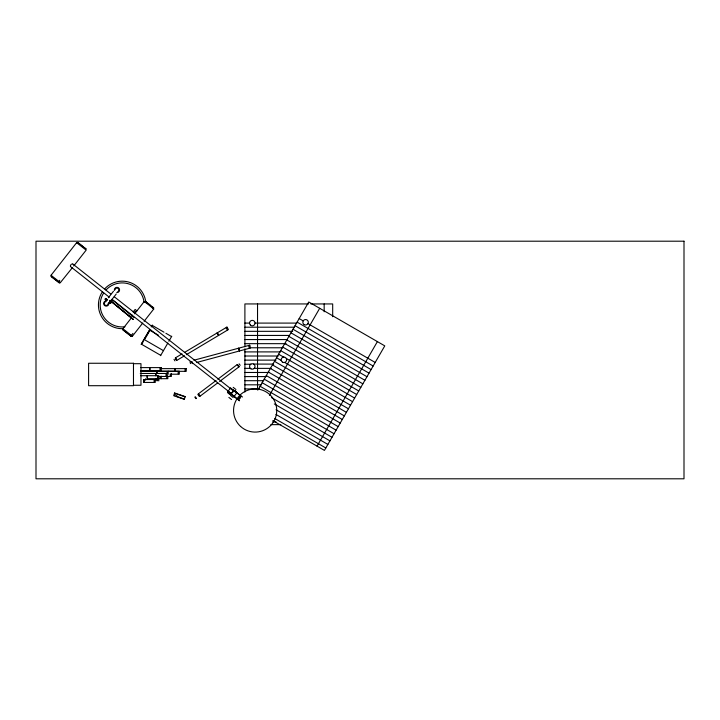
<?xml version="1.0" encoding="UTF-8"?>
<svg xmlns="http://www.w3.org/2000/svg" width="720" height="720" viewBox="0 0 720 720"><rect width="100%" height="100%" fill="white"/><g stroke="black" fill="none" stroke-linecap="round" stroke-linejoin="round"><path stroke-width="1.08" d="M174.843 395.739L175.527 393.759M176.472 396.297L177.21 394.146M141.111 344.457L149.526 329.877M151.209 326.961L152.334 325.017M149.571 330.246L141.408 343.944M142.866 342.531L141.786 344.412L160.731 355.347M160.551 355.671L167.841 343.044M168.867 341.262L171.765 336.24M258.03 389.835L308.754 301.977L384.777 345.87L324.432 450.396L272.808 420.597M269.424 395.361L319.698 308.295M317.043 446.139L377.397 341.604M51.597 275.805L51.039 275.283L76.635 242.667L86.148 250.137L73.701 266.004M58.392 282.042L50.994 276.345L59.535 283.05L58.392 282.042L59.76 280.296M60.345 282.636L72.315 267.768M123.444 329.247L122.895 328.725L131.157 318.204M134.595 313.821L144.225 301.545L149.148 305.235L153.738 309.015L144.108 321.291M130.896 336.024L122.85 329.787L131.391 336.501L130.896 336.024L132.93 333.432M131.688 335.718L132.408 336.195L142.731 323.046M105.255 299.25L105.705 298.503M105.336 299.313L105.858 298.629M105.408 299.367L106.002 298.737M105.507 299.457L106.083 298.8M105.723 299.619L106.254 298.935M105.849 299.727L106.398 299.052M105.957 299.799L106.497 299.133M106.596 299.205L106.074 299.898L106.65 299.25M106.218 300.015L106.767 299.349M108.288 297.819L113.49 291.231M109.467 302.58L110.007 301.905L109.602 302.679M110.844 300.843L116.253 293.994M109.737 302.796L110.214 302.067M110.367 302.193L109.863 302.895L110.493 302.283M109.98 302.985L110.628 302.391M110.16 303.129L110.646 302.409M110.232 303.183L110.754 302.499M110.385 303.309L110.88 302.589M133.155 311.967L135.162 309.429L136.926 310.824M131.625 315.99L132.282 315.162M134.127 312.831L135.378 311.247M230.949 393.831L233.622 390.438M234.261 396.171L236.673 393.12M234.81 396.873L228.033 391.248M237.483 393.48L230.445 388.197M241.767 396.585L230.571 388.026L227.898 391.419L239.553 400.626M216.036 380.547L198.387 393.849L200.115 396.144L217.773 382.842M217.8 379.215L237.213 364.581L238.95 366.885L219.537 381.519M182.052 353.898L175.41 357.867L176.886 360.333L184.482 355.797M184.896 352.197L217.152 332.928L218.628 335.394L186.372 354.663M193.905 360.234L238.725 348.174L239.481 350.964L196.794 362.448M308.61 303.939L244.899 303.939L244.899 346.752M310.833 303.939L332.685 303.939L332.685 316.71M244.899 323.091L249.552 323.091M255.033 323.091L296.793 323.091M244.899 327.204L294.543 327.204M244.899 331.326L292.68 331.326M244.899 335.439L289.35 335.439M244.899 339.552L287.127 339.552M244.899 343.665L286.011 343.665M249.345 347.778L282.681 347.778M244.899 351.9L280.458 351.9M244.899 356.013L278.235 356.013M244.899 360.126L276.012 360.126M133.479 363.69L140.967 363.69L140.967 385.263L133.479 385.263M244.899 364.239L250.92 364.239M140.895 367.605L149.733 367.605L149.733 370.512L140.895 370.512M254.232 368.379L271.044 368.379M160.47 368.631L174.834 368.631L174.834 371.322L140.58 371.322M141.309 371.214L156.78 371.214L156.78 373.464M244.899 372.474L269.343 372.474M140.283 373.464L155.754 373.464L155.754 375.705M167.166 373.464L155.943 373.464L155.943 375.705M171.468 374.211L179.316 374.211L179.316 371.214L156.96 371.214L156.96 373.464M140.661 375.705L147.294 375.705L147.294 378.693L147.213 375.741M158.184 376.452L171.387 376.452L171.387 373.464M244.899 376.587L266.013 376.587M158.697 378.693L147.474 378.693L147.474 375.705L158.697 375.705L158.787 380.934M158.859 378.693L167.841 378.693L167.841 376.227M244.899 380.7L263.79 380.7M244.899 384.813L261.567 384.813M244.899 388.926L259.344 388.926M272.682 421.848L276.012 421.848M270.855 424.638L280.854 424.638M253.665 364.068L273.699 364.113M244.899 368.352L250.353 368.379M178.2 394.488L185.13 396.864M176.454 396.333L184.383 399.06M153.738 309.015L153.018 308.538M51.039 275.283L60.552 282.753M122.895 328.725L132.408 336.195M299.178 318.564L303.21 320.886M307.962 323.631L375.201 362.457M297.126 322.128L373.149 366.021M295.065 325.692L371.088 369.585M293.013 329.256L369.027 373.149M290.952 332.82L366.975 376.713M288.891 336.384L364.914 380.277M286.839 339.948L362.862 383.832M284.778 343.512L360.801 387.396M282.726 347.076L358.74 390.96M280.665 350.64L356.688 394.524M278.604 354.195L283.824 357.21M284.616 362.448L352.575 401.652M274.491 361.323L350.514 405.216M272.439 364.887L348.453 408.78M270.378 368.451L346.401 412.344M268.317 372.015L344.34 415.908M266.265 375.579L342.288 419.472M264.204 379.143L340.227 423.036M262.152 382.707L338.166 426.6M260.091 386.271L336.114 430.164M152.631 325.62L163.998 332.19M165.897 333.279L171.576 336.564M271.503 397.611L334.053 433.728M158.445 335.241L149.922 330.318L144.495 339.714L163.449 350.649M276.048 409.743L329.94 440.856M275.922 414.414L327.879 444.42M274.824 418.536L325.827 447.984M274.311 403.938L332.001 437.292M286.281 358.434L354.627 398.088M276.552 357.759L281.259 360.513M83.934 247.437L86.202 249.075L77.652 242.37L82.881 246.627M151.515 306.315L153.783 307.953L145.242 301.248L150.471 305.514M233.181 387.333L235.908 389.484M236.457 391.851L235.017 390.708L236.421 391.815M233.55 390.105L242.361 397.062M230.31 388.368L233.361 390.78M233.613 390.978L234.117 391.374M72.945 264.114L110.754 293.967M114.264 296.748L230.337 388.413M70.632 266.67L109.323 297.225M111.96 299.304L231.219 393.489M230.607 393.831L239.418 400.788M227.475 392.283L230.148 394.398M228.006 392.976L229.356 394.047M230.472 395.379L233.199 397.53M129.807 316.206L131.571 317.601M107.505 299.934L105.615 298.44L105.084 299.115L106.866 300.528M109.692 301.653L111.042 302.715L110.502 303.399L109.152 302.328M228.87 397.413L231.588 399.564M111.942 299.511L134.163 317.61M109.908 300.483L132.984 319.275M110.259 300.528L133.164 319.32M110.034 300.303L133.137 319.293M144.774 302.067L144.225 301.545M77.193 243.189L76.635 242.667M239.085 363.825L240.192 365.301M237.546 364.59L239.04 366.561M237.168 364.644L238.878 366.912M198.234 393.957L199.971 396.261M197.883 394.542L199.305 396.441M195.318 396.774L196.452 398.295M194.823 397.143L195.966 398.664M226.143 327.924L227.295 329.85M217.098 332.973L218.556 335.421M175.437 358.02L176.76 360.243M175.293 358.173L176.562 360.288M174.006 359.307L174.951 360.891M248.742 345.807L249.318 347.94M238.662 348.21L239.4 350.964M192.33 362.61L192.591 363.564M192.06 361.881L192.528 363.6M191.736 361.674L192.213 363.465M190.035 361.818L190.512 363.6M324.162 303.939L324.162 311.76M257.535 303.939L257.535 389.925M244.899 348.813L244.899 392.013M185.121 368.856L185.121 370.989M178.2 371.628L178.2 373.797M170.271 373.833L170.271 376.038M168.183 371.214L168.183 374.211M167.058 371.592L167.166 376.452M166.716 376.407L166.716 378.288M166.041 373.833L166.041 376.038M161.289 376.227L161.289 378.693M160.173 376.407L160.173 378.288M160.02 367.938L160.02 370.152M157.662 378.702L157.662 380.565M157.572 376.083L157.572 378.288M157.041 378.36L157.041 380.943M155.916 378.648L155.916 380.565M154.143 380.016L154.143 382.113M145.557 378.765L145.557 380.124M143.865 379.548L143.865 382.437M143.784 379.566L143.784 382.419M123.138 328.671A23.76 23.76 0 0 1 102.213 292.077M104.751 288.801A23.76 23.76 0 0 1 145.773 301.923M124.992 326.781A22.032 22.032 0 0 1 103.671 293.013M106.02 289.98A22.032 22.032 0 0 1 144.054 302.148M108.702 302.652A2.592 2.592 0 0 1 106.902 306.027A2.592 2.592 0 0 1 103.698 303.939A2.592 2.592 0 0 1 106.056 300.933M114.417 290.403A2.592 2.592 0 0 1 116.739 287.37A2.592 2.592 0 0 1 119.565 289.953A2.592 2.592 0 0 1 116.748 292.536M108.198 303.363A1.944 1.944 0 0 1 106.407 305.451A1.944 1.944 0 0 1 104.319 303.669A1.944 1.944 0 0 1 106.11 301.572M115.029 289.782A1.944 1.944 0 0 1 118.08 288.36A1.944 1.944 0 0 1 117.792 291.717M232.974 390.501A1.728 1.053 -51.7 0 1 232.371 392.733A1.728 1.053 -51.7 0 1 230.526 392.805M70.488 266.418A1.728 1.053 -51.7 0 1 70.596 265.338M70.803 264.951A1.728 1.053 -51.7 0 1 71.082 264.591M71.757 264.06A1.728 1.053 -51.7 0 1 72.72 263.952M238.707 398.043L239.409 398.25L239.922 397.08L238.698 398.025M174.618 392.949L173.673 395.676L184.284 399.33L185.22 396.603L174.618 392.949M106.983 299.511L106.434 300.186L106.992 299.52M226.944 327.078L217.314 332.829L218.79 335.304L228.42 329.544L226.944 327.078M249.741 345.204L238.905 348.12L239.661 350.91L250.488 347.994L249.741 345.204M684 241.2L36 241.2L36 478.8L684 478.8L684 241.2M133.479 363.258L88.596 363.258L88.596 385.704L133.479 385.704L133.479 363.258M161.145 367.605L149.922 367.605L149.922 370.512L161.145 370.512L161.145 367.605M186.246 368.631L175.023 368.631L175.023 371.322L186.246 371.322L186.246 368.631M155.268 379.548L144.045 379.548L144.045 382.437L155.268 382.437L155.268 379.548M239.508 398.835A1.233 0.54 -50.6 0 0 240.426 397.098A1.233 0.54 -50.6 0 0 238.905 398.097A1.233 0.54 -50.6 0 0 239.508 398.835M240.615 426.465A21.591 21.591 0 0 0 276.246 415.098A21.591 21.591 0 0 0 248.58 389.925A21.591 21.591 0 0 0 240.615 426.465M304.209 324.639A2.745 2.745 0 0 0 308.322 322.263A2.745 2.745 0 0 0 304.209 319.887A2.745 2.745 0 0 0 304.209 324.639M282.537 362.178A2.745 2.745 0 0 0 286.65 359.802A2.745 2.745 0 0 0 282.537 357.426A2.745 2.745 0 0 0 282.537 362.178M250.353 325.035A2.745 2.745 0 0 0 254.943 323.802A2.745 2.745 0 0 0 251.586 320.445A2.745 2.745 0 0 0 250.353 325.035M250.92 368.82A2.745 2.745 0 0 0 255.033 366.444A2.745 2.745 0 0 0 250.92 364.068A2.745 2.745 0 0 0 250.92 368.82"/></g></svg>
